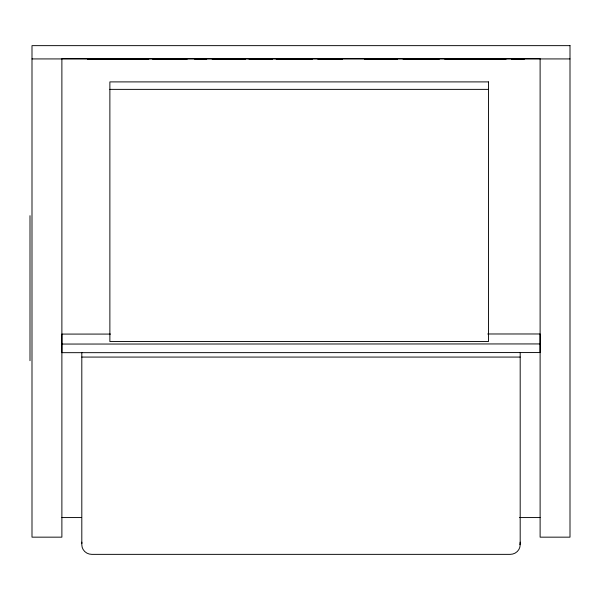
<?xml version="1.0" encoding="UTF-8"?>
<svg xmlns="http://www.w3.org/2000/svg" width="600" height="600" viewBox="0 0 600 600"><rect width="100%" height="100%" fill="white"/><g stroke="black" fill="none" stroke-linecap="round" stroke-linejoin="round"><path stroke-width="0.9" d="M31.995 58.927L570 58.927M87.547 59.325L112.08 59.325M112.613 59.325L148.71 59.325M152.73 59.325L187.102 59.325M194.73 59.325L206.678 59.325M212.197 59.325L245.333 59.325M249.06 59.325L272.452 59.325M276.21 59.325L312.308 59.325M317.918 59.325L342.45 59.325M364.522 59.325L397.485 59.325M403.118 59.325L439.222 59.325M444.825 59.325L469.365 59.325M469.89 59.325L505.987 59.325M511.507 59.325L524.273 59.325M109.875 89.37L488.467 89.37M110.55 334.08L61.883 334.087L61.89 352.68L540.112 352.567L540.112 333.975L487.702 333.983M61.883 344.055L540.112 343.935M81.81 357.075L520.185 357.075M61.883 517.567L81.532 517.567M519.525 517.567L540.112 517.567M520.185 352.38L520.185 544.732A9.96 9.623 0 0 1 510.225 554.355L91.77 554.355A9.96 9.623 0 0 1 81.81 544.732L81.81 352.38M30 215.685L30 360.683M81.892 543.412A9.96 9.623 0 0 1 81.81 542.153M520.185 542.153A9.96 9.623 0 0 1 519.847 544.643M570 45.645L31.995 45.645L31.995 537.158L61.883 537.158L61.883 58.65L540.112 58.65L540.112 537.158L570 537.158L570 45.645M488.467 81.9L109.875 81.9L109.875 341.55L488.467 341.55L488.467 81.9"/></g></svg>
